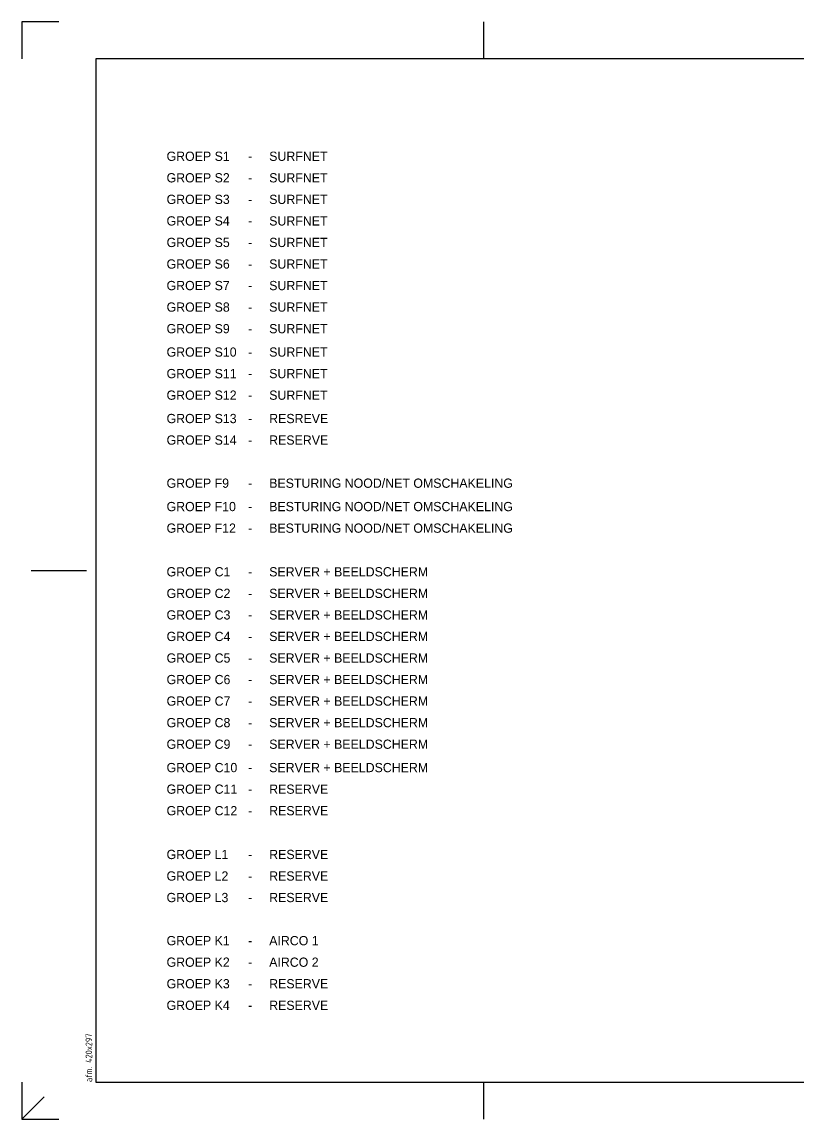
# Model space of a CAD drawing. Header units: millimetres. Extents: x 0 to 420, y 0 to 297.
# Drawn here: x 0 to 210, y 0 to 297 of the extents above; entities that cross this region are included whole.
import ezdxf

# ---------------------------------------------------------------- set-up
doc = ezdxf.new("R2010")
doc.units = ezdxf.units.MM
for name, color, linetype in [('00att018', 1, 'CONTINUOUS'), ('00kad018', 1, 'CONTINUOUS'), ('00kad070', 5, 'CONTINUOUS'), ('BL$2----_KADER', 7, 'CONTINUOUS'), ('EL6-----', 7, 'CONTINUOUS')]:
    doc.layers.add(name, color=color, linetype=linetype)
doc.styles.add('BURO-035', font='BUROFONT.shx', dxfattribs={"height": 3.5})
doc.styles.add('ISO', font='isocp.shx')

# ---------------------------------------------------------------- blocks, each defined once
blk = doc.blocks.new('a3-windesheim-hor')
at = {"layer": '00kad018', "color": 1}
for p, q in [((0, 297), (0, 287)), ((10, 297), (0, 297)), ((125, 287), (125, 297)), ((2.5, 148.5), (17.5, 148.5)), ((0, 10), (0, 0)), ((125, 0), (125, 10)), ((0, 0), (6, 6)), ((0, 0), (10, 0))]:
    blk.add_line(p, q, dxfattribs=at)
at = {"layer": '00kad070', "color": 5}
for p, q in [((20, 287), (20, 10)), ((410, 287), (20, 287)), ((20, 10), (410, 10))]:
    blk.add_line(p, q, dxfattribs=at)
at = {"layer": '00att018', "color": 1, "style": 'ISO'}
blk.add_text('afm. 420x297', height=1.8, rotation=90, dxfattribs=at).set_placement((19, 10))

msp = doc.modelspace()

# ---------------------------------------------------------------- block references
at = {"layer": 'BL$2----_KADER'}
msp.add_blockref('a3-windesheim-hor', (0, 0), dxfattribs=at)

# ---------------------------------------------------------------- texts
at = {"layer": 'EL6-----', "color": 2, "style": 'BURO-035'}
for s, p in [('GROEP S1', (39.13, 259.39)), ('SURFNET', (66.9, 259.39)), ('-', (61.23, 259.39)), ('GROEP S2', (39.13, 253.56)), ('SURFNET', (66.9, 253.56)), ('-', (61.23, 253.56)), ('GROEP S3', (39.13, 247.72)), ('SURFNET', (66.9, 247.72)), ('-', (61.23, 247.72)), ('GROEP S4', (39.13, 241.89)), ('SURFNET', (66.9, 241.89)), ('-', (61.23, 241.89)), ('GROEP S5', (39.13, 236.06)), ('SURFNET', (66.9, 236.06)), ('-', (61.23, 236.06)), ('GROEP S6', (39.13, 230.22)), ('SURFNET', (66.9, 230.22)), ('-', (61.23, 230.22)), ('GROEP S7', (39.13, 224.39)), ('SURFNET', (66.9, 224.39)), ('-', (61.23, 224.39)), ('GROEP S8', (39.13, 218.56)), ('SURFNET', (66.9, 218.56)), ('-', (61.23, 218.56)), ('GROEP S9', (39.13, 212.72)), ('SURFNET', (66.9, 212.72)), ('-', (61.23, 212.72)), ('GROEP S10', (39.13, 206.39)), ('SURFNET', (66.9, 206.39)), ('-', (61.23, 206.39)), ('GROEP S11', (39.13, 200.56)), ('SURFNET', (66.9, 200.56)), ('-', (61.23, 200.56)), ('GROEP S12', (39.13, 194.72)), ('SURFNET', (66.9, 194.72)), ('-', (61.23, 194.72)), ('GROEP S13', (39.13, 188.39)), ('RESREVE', (66.9, 188.39)), ('-', (61.23, 188.39)), ('GROEP S14', (39.13, 182.56)), ('RESERVE', (66.9, 182.56)), ('-', (61.23, 182.56)), ('GROEP F9', (39.13, 170.89)), ('BESTURING NOOD/NET OMSCHAKELING', (66.9, 170.89)), ('-', (61.23, 170.89)), ('GROEP F10', (39.13, 164.56)), ('BESTURING NOOD/NET OMSCHAKELING', (66.9, 164.56)), ('-', (61.23, 164.56)), ('GROEP F12', (39.13, 158.72)), ('BESTURING NOOD/NET OMSCHAKELING', (66.9, 158.72)), ('-', (61.23, 158.72)), ('GROEP C1', (39.13, 146.9)), ('SERVER + BEELDSCHERM', (66.9, 146.9)), ('-', (61.23, 146.9)), ('GROEP C2', (39.13, 141.06)), ('SERVER + BEELDSCHERM', (66.9, 141.06)), ('-', (61.23, 141.06)), ('GROEP C3', (39.13, 135.23)), ('SERVER + BEELDSCHERM', (66.9, 135.23)), ('-', (61.23, 135.23)), ('GROEP C4', (39.13, 129.4)), ('SERVER + BEELDSCHERM', (66.9, 129.4)), ('-', (61.23, 129.4)), ('GROEP C5', (39.13, 123.56)), ('SERVER + BEELDSCHERM', (66.9, 123.56)), ('-', (61.23, 123.56)), ('GROEP C6', (39.13, 117.73)), ('-', (61.23, 117.73)), ('SERVER + BEELDSCHERM', (66.9, 117.73)), ('GROEP C7', (39.13, 111.9)), ('-', (61.23, 111.9)), ('SERVER + BEELDSCHERM', (66.9, 111.9)), ('GROEP C8', (39.13, 106.06)), ('-', (61.23, 106.06)), ('SERVER + BEELDSCHERM', (66.9, 106.06)), ('GROEP C9', (39.13, 100.23)), ('-', (61.23, 100.23)), ('SERVER + BEELDSCHERM', (66.9, 100.23)), ('GROEP C10', (39.13, 93.9)), ('SERVER + BEELDSCHERM', (66.9, 93.9)), ('-', (61.23, 93.9)), ('GROEP C11', (39.13, 88.06)), ('-', (61.23, 88.06)), ('RESERVE', (66.9, 88.06)), ('GROEP C12', (39.13, 82.23)), ('-', (61.23, 82.23)), ('RESERVE', (66.9, 82.23)), ('GROEP L1', (39.13, 70.38)), ('-', (61.23, 70.38)), ('RESERVE', (66.9, 70.38)), ('GROEP L2', (39.13, 64.55)), ('-', (61.23, 64.55)), ('RESERVE', (66.9, 64.55)), ('GROEP L3', (39.13, 58.72)), ('-', (61.23, 58.72)), ('RESERVE', (66.9, 58.72)), ('GROEP K1', (39.13, 47.05)), ('-', (61.23, 47.05)), ('AIRCO 1', (66.9, 47.05)), ('GROEP K2', (39.13, 41.22)), ('-', (61.23, 41.22)), ('AIRCO 2', (66.9, 41.22)), ('GROEP K3', (39.13, 35.38)), ('-', (61.23, 35.38)), ('RESERVE', (66.9, 35.38)), ('GROEP K4', (39.13, 29.55)), ('-', (61.23, 29.55)), ('RESERVE', (66.9, 29.55))]:
    msp.add_text(s, height=2.5, dxfattribs=at).set_placement(p)

doc.saveas('drawing.dxf')
